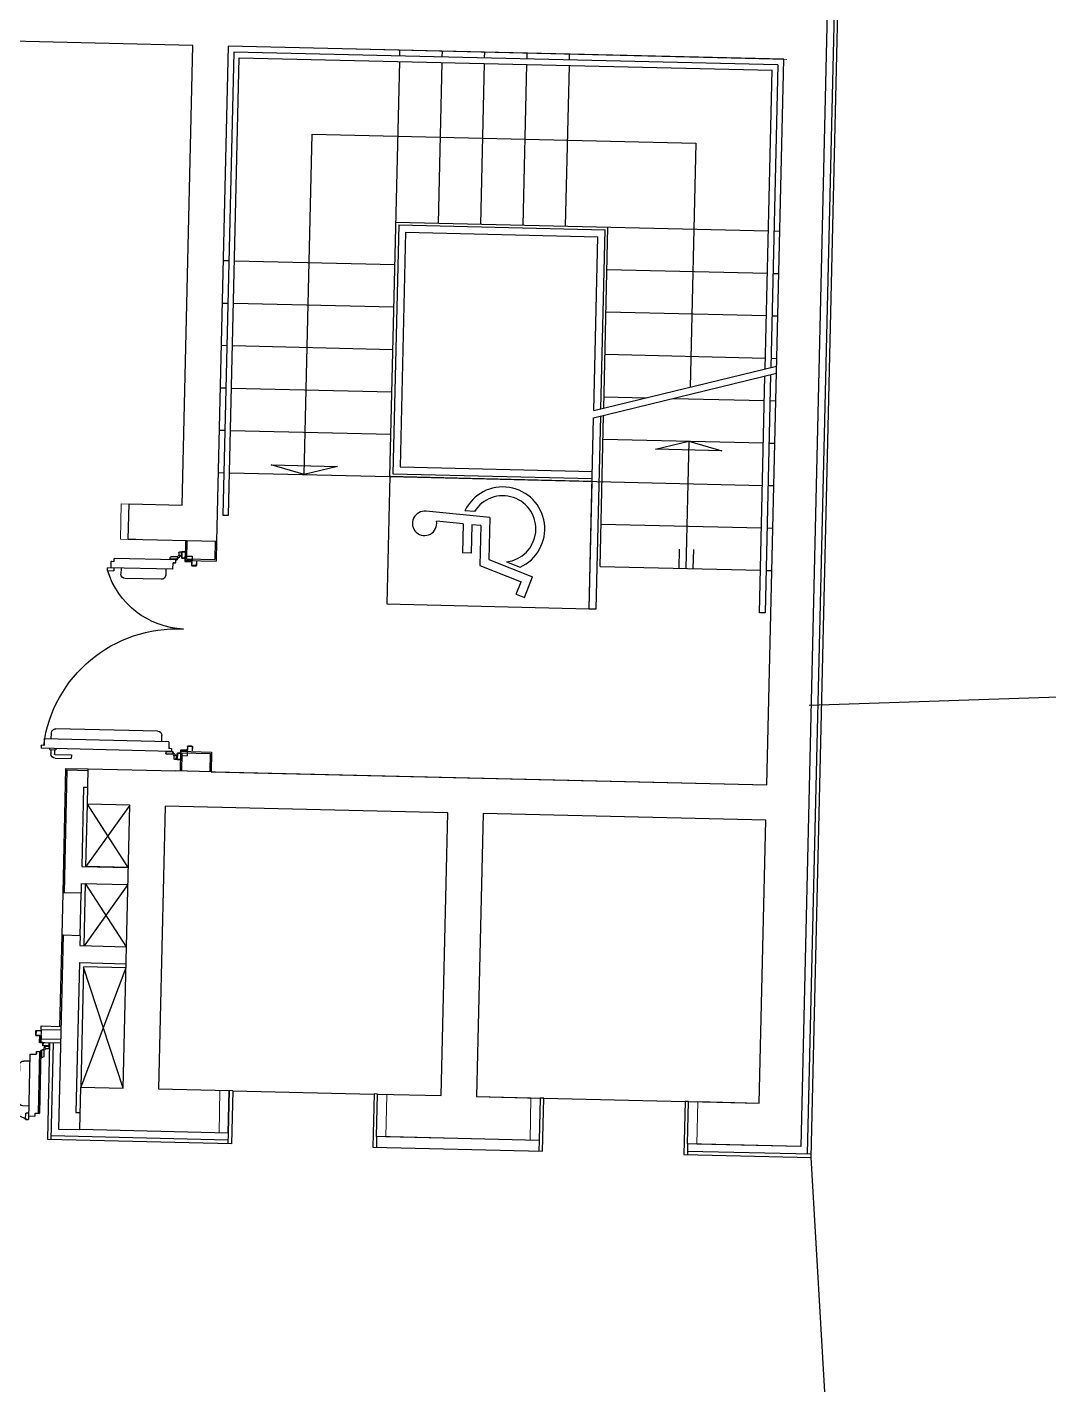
# Model space of a CAD drawing. Header units: centimetres. Extents: x 139057 to 200038, y 34824 to 80516.
# Drawn here: x 172438 to 173160, y 63910 to 64869 of the extents above; entities that cross this region are included whole.
import ezdxf

# ---------------------------------------------------------------- set-up
doc = ezdxf.new("R2010")
doc.units = ezdxf.units.CM
doc.header["$LTSCALE"] = 100
doc.linetypes.add('A0SHT-SGRM$0$HIDDEN', pattern=[9.525, 6.35, -3.175])
doc.linetypes.add('TR2010', pattern=[3, 2, -1])
doc.layers.get('0').update_dxf_attribs({"lineweight": 0})
for name, color, linetype in [('0.05', 57, 'Continuous'), ('0.10', 8, 'Continuous'), ('0.10 Intonaco', 8, 'Continuous'), ('0.15', 9, 'Continuous'), ('0.15 E1-E2_Serramenti', 9, 'Continuous'), ('0.20 Cartongessi', 70, 'Continuous'), ('0.20 Cementi Armati', 4, 'Continuous'), ('0.20 Murature', 50, 'Continuous')]:
    doc.layers.add(name, color=color, linetype=linetype)
doc.layers.add('410_STRUTTURE_001-AM_0', color=7, linetype='Continuous', lineweight=0)

# ---------------------------------------------------------------- blocks, each defined once
blk = doc.blocks.new('A$C0D547301')
for p, q in [((0.104, 1.069), (0.074, 1.069)), ((0.074, 1.069), (0.074, 1.0675)), ((0.104, 1.0675), (0.074, 1.0675)), ((0.1045, 1.067), (0.1045, 1.036)), ((0.106, 1.067), (0.106, 1.036)), ((0.0105, 0.9835), (0.009, 0.9835)), ((0.009, 0.9835), (0.009, 0.9645)), ((0.0105, 0.9835), (0.0105, 0.9645)), ((0.053, 0.964), (0.011, 0.964)), ((0.053, 0.9625), (0.011, 0.9625)), ((0.011, 0.9615), (0.011, 0.947)), ((0.013, 0.9625), (0.013, 0.9575)), ((0.039, 0.9625), (0.0438, 0.9494)), ((0.0535, 0.9845), (0.0535, 0.9645)), ((0.055, 0.9845), (0.055, 0.9645)), ((0.076, 0.9865), (0.0555, 0.9865)), ((0.076, 0.985), (0.0555, 0.985)), ((0.0765, 1.0335), (0.0765, 0.987)), ((0.078, 1.0335), (0.078, 0.987)), ((0.104, 1.0355), (0.0785, 1.0355)), ((0.104, 1.034), (0.0785, 1.034)), ((1.449, 0.9625), (1.4442, 0.9494)), ((1.475, 0.9625), (1.475, 0.9575)), ((1.477, 0.9615), (1.477, 0.947)), ((0.013, 0.9575), (0.0355, 0.9575)), ((0.016, 0.942), (0.035, 0.942)), ((0.0355, 0.9575), (0.0388, 0.9485)), ((0.0465, 0.9357), (0.0465, 0.887)), ((0.062, 0.9284), (0.0471, 0.9361)), ((0.0643, 0.9328), (0.0498, 0.9403)), ((0.067, 0.882), (0.0515, 0.882)), ((0.062, 0.9284), (0.062, 0.884)), ((0.067, 0.884), (0.062, 0.884)), ((0.067, 0.921), (0.067, 0.9284)), ((0.067, 0.921), (0.067, 0.001)), ((0.087, 0.922), (0.068, 0.922)), ((0.088, 0.903), (0.088, 0.921)), ((0.088, 0.9089), (0.088, 0.9039)), ((0.133, 0.902), (0.089, 0.902)), ((0.134, 0.901), (0.134, 0.021)), ((1.354, 0.901), (1.354, 0.4408)), ((1.355, 0.902), (1.399, 0.902)), ((1.4, 0.903), (1.4, 0.921)), ((1.4, 0.9089), (1.4, 0.9039)), ((1.401, 0.922), (1.42, 0.922)), ((1.421, 0.921), (1.421, 0.9284)), ((1.421, 0.921), (1.421, 0.485)), ((1.421, 0.884), (1.426, 0.884)), ((1.421, 0.882), (1.4365, 0.882)), ((1.4237, 0.9328), (1.4382, 0.9403)), ((1.426, 0.9284), (1.4409, 0.9361)), ((1.426, 0.9284), (1.426, 0.884)), ((1.4415, 0.9357), (1.4415, 0.887)), ((1.4525, 0.9575), (1.4492, 0.9485)), ((1.475, 0.9575), (1.4525, 0.9575)), ((1.472, 0.942), (1.453, 0.942)), ((0.134, 0.852), (0.177, 0.852)), ((0.207, 0.822), (0.207, 0.1)), ((1.281, 0.822), (1.281, 0.565)), ((1.354, 0.852), (1.311, 0.852)), ((1.354, 0.535), (1.311, 0.535)), ((1.334, 0.441), (1.334, 0.484)), ((1.354, 0.485), (1.335, 0.485)), ((1.4, 0.466), (1.4, 0.484)), ((1.401, 0.485), (1.421, 0.485)), ((1.335, 0.44), (1.353, 0.44)), ((1.355, 0.465), (1.399, 0.465)), ((0, 0.1), (0, 0.215)), ((0.025, 0.215), (0, 0.215)), ((0.025, 0.1), (0.025, 0.215)), ((0.0595, 0.061), (0.0595, 0.104)), ((0.067, 0.105), (0.0605, 0.105)), ((0.0595, 0.095), (0.03, 0.095)), ((0.0595, 0.07), (0.03, 0.07)), ((0.067, 0.06), (0.0605, 0.06)), ((0.088, 0.019), (0.088, 0.001)), ((0.133, 0.02), (0.089, 0.02)), ((0.134, 0.07), (0.177, 0.07)), ((0.087, 0), (0.068, 0))]:
    blk.add_line(p, q)
blk.add_lwpolyline([(1.384, 1.034, -0.414214), (1.382, 1.036), (1.382, 1.067, -0.414214), (1.384, 1.069), (1.414, 1.069), (1.414, 1.0675), (1.384, 1.0675, 0.414214), (1.3835, 1.067), (1.3835, 1.036, 0.414214), (1.384, 1.0355), (1.4095, 1.0355, -0.414214), (1.4115, 1.0335), (1.4115, 0.987, 0.414214), (1.412, 0.9865), (1.4325, 0.9865, -0.414214), (1.4345, 0.9845), (1.4345, 0.9645, 0.414214), (1.435, 0.964), (1.477, 0.964, 0.414214), (1.4775, 0.9645), (1.4775, 0.9835), (1.479, 0.9835), (1.479, 0.9645, -0.414214), (1.477, 0.9625), (1.435, 0.9625, -0.414214), (1.433, 0.9645), (1.433, 0.9845, 0.414214), (1.4325, 0.985), (1.412, 0.985, -0.414214), (1.41, 0.987), (1.41, 1.0335, 0.414214), (1.4095, 1.034)], format="xyb", close=True)
for points in [[(0.069, 0.9865), (0.039, 0.9865), (0.039, 1.0365), (0.069, 1.0365)], [(1.419, 0.9865), (1.449, 0.9865), (1.449, 1.0365), (1.419, 1.0365)]]:
    blk.add_lwpolyline(points, close=True)
for centre in [(0.0425, 0.942), (1.4455, 0.942)]:
    blk.add_circle(centre, 0.0075)
for centre, radius, start, end in [((0.104, 1.067), 0.002, 0, 90), ((0.104, 1.067), 0.0005, 0, 90), ((0.011, 0.9645), 0.002, 180, 270), ((0.011, 0.9645), 0.0005, 180, 270), ((0.012, 0.9615), 0.001, 90, 180), ((0.053, 0.9645), 0.0005, 270, 360), ((0.053, 0.9645), 0.002, 270, 360), ((0.0555, 0.9845), 0.002, 90, 180), ((0.0555, 0.9845), 0.0005, 90, 180), ((0.076, 0.987), 0.0005, 270, 0), ((0.076, 0.987), 0.002, 270, 0), ((0.0785, 1.0335), 0.002, 90, 180), ((0.0785, 1.0335), 0.0005, 90, 180), ((-0.013, 0.9591), 0.9469, 276.12117, 1.65797), ((0.104, 1.036), 0.0005, 270, 0), ((0.104, 1.036), 0.002, 270, 0), ((1.522, 0.9983), 0.5886, 181.1503, 251.53729), ((1.476, 0.9615), 0.001, 360, 90), ((0.016, 0.947), 0.005, 180, 270), ((0.0515, 0.887), 0.005, 180, 270), ((0.062, 0.9284), 0.005, 360, 62.67611), ((0.068, 0.921), 0.001, 90, 180), ((0.087, 0.921), 0.001, 0, 90), ((0.089, 0.903), 0.001, 180, 270), ((0.133, 0.901), 0.001, 0, 90), ((1.355, 0.901), 0.001, 90, 180), ((1.399, 0.903), 0.001, 270, 360), ((1.401, 0.921), 0.001, 90, 180), ((1.42, 0.921), 0.001, 0, 90), ((1.426, 0.9284), 0.005, 117.32389, 180), ((1.4365, 0.887), 0.005, 270, 0), ((1.472, 0.947), 0.005, 270, 0), ((0.177, 0.822), 0.03, 0, 90), ((1.311, 0.822), 0.03, 90, 180), ((1.311, 0.565), 0.03, 180, 270), ((1.335, 0.484), 0.001, 90, 180), ((1.401, 0.484), 0.001, 90, 180), ((1.42, 0.486), 0.001, 270, 0), ((1.335, 0.441), 0.001, 180, 270), ((1.353, 0.441), 0.001, 270, 350.39607), ((1.355, 0.466), 0.001, 180, 270), ((1.399, 0.466), 0.001, 270, 0), ((0.03, 0.1), 0.03, 180, 270), ((0.03, 0.1), 0.005, 180, 270), ((0.0605, 0.104), 0.001, 90, 180), ((0.177, 0.1), 0.03, 270, 0), ((0.0605, 0.061), 0.001, 180, 270), ((0.068, 0.001), 0.001, 180, 270), ((0.087, 0.001), 0.001, 270, 360), ((0.089, 0.019), 0.001, 90, 180), ((0.133, 0.021), 0.001, 270, 360)]:
    blk.add_arc(centre, radius, start, end)
blk = doc.blocks.new('A$C571959D0')
for p, q in [((136.8, 1349.4), (1002.2, 1661.7)), ((139.3, 1339.6), (1006.5, 1652.6)), ((886.3, 1691.1), (778.2, 1652.1)), ((786.6, 1628.5), (778.2, 1652.1)), ((894.8, 1667.6), (786.6, 1628.5)), ((911.2, 1636.8), (901.2, 1664.6)), ((904.4, 1626.4), (902.2, 1632.5)), ((943.2, 1648.4), (902.8, 1633.8)), ((934.8, 1645.3), (924.7, 1673.1)), ((946.7, 1641.7), (944.5, 1647.8)), ((995.8, 1626.4), (1012.7, 1632.5)), ((1013.3, 1633.8), (1003.5, 1661.1)), ((181.8, 1283.7), (1009.5, 1582.5)), ((963.4, 1565.8), (978, 1525.4)), ((1010.1, 1583.7), (995.2, 1625.1)), ((280.9, 1241.9), (960, 1487)), ((58.4, 1382.7), (76.2, 1389.2)), ((58.9, 1381.3), (58.4, 1382.7)), ((58.9, 1381.3), (76.7, 1387.7)), ((75.9, 1325.2), (65.7, 1353.5)), ((72.5, 1340.5), (91.3, 1347.3)), ((73, 1339.1), (91.8, 1345.9)), ((91.6, 1347.9), (77.4, 1387.4)), ((93, 1348.4), (78.8, 1388)), ((79.5, 1386.1), (84.2, 1387.8)), ((79.7, 1388.3), (93.4, 1393.2)), ((84.2, 1387.8), (91.8, 1366.6)), ((88.3, 1361.6), (102.3, 1361.5)), ((91.8, 1366.6), (101.4, 1366.5)), ((99.8, 1390.2), (106.2, 1372.3)), ((124.8, 1347.9), (112.8, 1359)), ((128.2, 1351.6), (115.9, 1363)), ((116.1, 1363.7), (161.9, 1380.2)), ((128.2, 1351.6), (169.9, 1366.6)), ((136.8, 1349.4), (129.9, 1346.9)), ((146.1, 1320.8), (136.2, 1348.1)), ((173.5, 1362.6), (168.3, 1377.2)), ((171.6, 1361.9), (169.9, 1366.6)), ((0, 1292.5), (1.4, 1293)), ((10.2, 1264.3), (0, 1292.5)), ((11.6, 1264.8), (1.4, 1293)), ((12.2, 1264.5), (41.4, 1275.1)), ((12.7, 1263.1), (41.9, 1273.6)), ((28.9, 1308.3), (75.9, 1325.2)), ((41.7, 1275.7), (33, 1299.7)), ((34.2, 1302.2), (78, 1318)), ((43.1, 1276.2), (34.4, 1300.2)), ((34.7, 1300.8), (78.5, 1316.6)), ((78.3, 1318.7), (71.3, 1337.9)), ((79.7, 1319.2), (72.7, 1338.5)), ((164.3, 1326.3), (147.4, 1320.2)), ((158.7, 1324.3), (163.4, 1326)), ((180.5, 1284.3), (165.6, 1325.7)), ((227.9, 1300.4), (242.5, 1259.9)), ((589.2, 155), (1022, 311.2)), ((638.7, 250.5), (880.4, 337.7)), ((933.4, 279.2), (918.8, 319.7)), ((980.5, 296.2), (974, 314.1)), ((1015.1, 329.9), (974.6, 315.4)), ((999.6, 302), (1014.5, 260.7)), ((1016.3, 329.3), (1022.4, 312.4)), ((592.2, 84.8), (1003.2, 233.2)), ((596.5, 75.8), (1005.8, 223.5)), ((635.2, 171.6), (620.7, 212.1)), ((996.4, 252), (1003.2, 233.2)), ((1013.9, 259.4), (997, 253.3)), ((1003.2, 233.2), (1006.3, 224.7)), ((585.4, 103.7), (592.2, 84.8)), ((602.9, 111), (586, 104.9)), ((588.6, 153.7), (603.5, 112.3)), ((597.3, 109), (602, 110.7)), ((487.2, 38.4), (534.2, 55.4)), ((534.2, 55.4), (544.4, 27.2)), ((566.9, 35.4), (577.7, 44.3)), ((572.8, 33.8), (580.2, 39.9)), ((580.5, 12.6), (572.8, 33.8)), ((575.8, 10.9), (580.5, 12.6)), ((577.4, 9.3), (591, 14.3)), ((586.3, 69.2), (584.2, 53)), ((594, 20.7), (587.6, 38.5)), ((591.3, 68.6), (589.1, 51.9)), ((596.5, 75.8), (589.6, 73.3)), ((589.7, 51.5), (635.4, 68)), ((591.3, 68.6), (633, 83.6)), ((592.2, 84.8), (595.2, 76.4)), ((631.3, 88.3), (633, 83.6)), ((633.2, 89), (638.4, 74.4))]:
    blk.add_line(p, q)
blk.add_lwpolyline([(477.6, 72.2, 0.414214), (475.1, 73.4), (445.9, 62.9, 0.414214), (444.7, 60.3), (454.9, 32.1), (456.3, 32.6), (446.1, 60.8, -0.414214), (446.4, 61.5), (475.6, 72, -0.414214), (476.2, 71.7), (484.9, 47.7, 0.414214), (487.4, 46.5), (531.2, 62.3, -0.414214), (531.8, 62), (538.8, 42.7, 0.414214), (541.3, 41.5), (560.2, 48.3, -0.414214), (560.8, 48), (575, 8.5, -0.414214), (574.7, 7.9), (556.9, 1.4), (557.4, 0), (575.3, 6.4, 0.414214), (576.5, 9), (562.2, 48.5, 0.414214), (559.6, 49.7), (540.8, 42.9, -0.414214), (540.2, 43.2), (533.2, 62.5, 0.414214), (530.7, 63.7), (486.9, 47.9, -0.414214), (486.3, 48.2)], format="xyb", close=True)
for centre in [(108.8, 1365.3), (585, 45.6)]:
    blk.add_circle(centre, 7.5)
for centre, radius, start, end in [((73.8, 1411.7), 946.9, 288.18703, 13.72383), ((896.5, 1662.9), 30, 19.845, 109.845), ((896.5, 1662.9), 5, 19.845, 109.845), ((903.1, 1632.8), 1, 109.845, 199.845), ((943.6, 1647.4), 1, 19.845, 109.845), ((1002.5, 1660.7), 1, 19.845, 109.845), ((1012.4, 1633.5), 1, 289.845, 19.845), ((996.1, 1625.5), 1, 109.845, 199.845), ((1009.2, 1583.4), 1, 289.845, 19.845), ((949.8, 1515.2), 30, 289.845, 19.845), ((76.9, 1387.3), 2, 19.845, 109.845), ((76.9, 1387.3), 0.5, 19.845, 109.845), ((80.1, 1387.3), 1, 109.845, 199.845), ((91.2, 1347.8), 0.5, 289.845, 19.845), ((91.2, 1347.8), 2, 289.845, 19.845), ((95.1, 1388.5), 5, 19.845, 109.845), ((128.2, 1351.6), 5, 227.16889, 289.845), ((137.2, 1348.4), 1, 109.845, 199.845), ((163.6, 1375.5), 5, 19.845, 109.845), ((12.1, 1265), 2, 199.845, 289.845), ((12.1, 1265), 0.5, 199.845, 289.845), ((34.9, 1300.4), 2, 109.845, 199.845), ((34.9, 1300.4), 0.5, 109.845, 199.845), ((41.2, 1275.5), 0.5, 289.845, 19.845), ((41.2, 1275.5), 2, 289.845, 19.845), ((73.2, 1338.6), 2, 109.845, 199.845), ((73.2, 1338.6), 0.5, 109.845, 199.845), ((77.8, 1318.5), 0.5, 289.845, 19.845), ((77.8, 1318.5), 2, 289.845, 19.845), ((147, 1321.1), 1, 199.845, 289.845), ((164.6, 1325.4), 1, 19.845, 109.845), ((181.4, 1284.7), 1, 199.845, 289.845), ((270.7, 1270.1), 30, 199.845, 289.845), ((558.1, -45.5), 588.6, 38.30771, 108.6947), ((890.6, 309.5), 30, 19.845, 109.845), ((974.9, 314.4), 1, 109.845, 199.845), ((998.7, 301.7), 1, 19.845, 109.845), ((1015.4, 329), 1, 19.845, 109.845), ((1021.5, 312.1), 1, 299.44893, 19.845), ((648.9, 222.3), 30, 109.845, 199.845), ((997.4, 252.3), 1, 109.845, 199.845), ((1005.3, 224.4), 1, 299.44893, 19.845), ((1013.6, 260.3), 1, 289.845, 19.845), ((586.3, 104), 1, 109.845, 199.845), ((589.5, 154), 1, 109.845, 199.845), ((602.6, 112), 1, 289.845, 19.845), ((577.1, 10.3), 1, 199.845, 289.845), ((591.3, 68.6), 5, 109.845, 172.52111), ((589.3, 19), 5, 289.845, 19.845), ((596.1, 76.7), 1, 199.845, 289.845), ((633.7, 72.7), 5, 289.845, 19.845)]:
    blk.add_arc(centre, radius, start, end)

msp = doc.modelspace()

# ---------------------------------------------------------------- hatches: boundary and pattern name
at = {"layer": '410_STRUTTURE_001-AM_0'}
h = msp.add_hatch(color=256, dxfattribs=at)
h.paths.add_polyline_path([(170548.4, 67942.09), (170562.59, 67995.23), (170615.73, 67981.04), (170601.54, 67927.91)])
h.paths.add_polyline_path([(170478.06, 67321.22), (170492.25, 67374.36), (170545.39, 67360.17), (170531.2, 67307.03)])
h.paths.add_polyline_path([(170681.5, 67906.56), (170695.69, 67959.7), (170748.83, 67945.51), (170734.64, 67892.37)])
h.paths.add_polyline_path([(170352.07, 66791.64), (170366.26, 66844.78), (170313.12, 66858.97), (170298.93, 66805.83)])
h.paths.add_polyline_path([(170851.96, 66320.83), (170866.15, 66373.97), (170813.01, 66388.16), (170798.82, 66335.02)])
h.paths.add_polyline_path([(170233.98, 66560.95), (170246.88, 66609.26), (170198.57, 66622.15), (170185.68, 66573.85)])
h.paths.add_polyline_path([(170027.62, 65788.02), (170040.51, 65836.33), (169992.21, 65849.23), (169979.31, 65800.92)])
h.paths.add_polyline_path([(170330.97, 64078.41), (170345.15, 64131.55), (170292.01, 64145.74), (170277.83, 64092.6)])
h.paths.add_polyline_path([(169939.98, 65442.19), (169954.17, 65495.33), (169901.03, 65509.52), (169886.84, 65456.38)])
h.paths.add_polyline_path([(169827.92, 64813.92), (169842.11, 64867.06), (169788.97, 64881.25), (169774.78, 64828.11)])
h.paths.add_polyline_path([(169725.81, 64239.98), (169740, 64293.12), (169686.86, 64307.31), (169672.67, 64254.17)])
h.paths.add_polyline_path([(169710.85, 64183.95), (169671.88, 64251.39), (169671.9, 64251.27), (169657.71, 64198.14)])
h.paths.add_polyline_path([(170743.47, 65596.89), (170756.37, 65645.2), (170804.68, 65632.3), (170791.78, 65584)])
h.paths.add_polyline_path([(170638.14, 64065.88), (170640.39, 64120.83), (170585.43, 64123.08), (170583.18, 64068.12)])
h.paths.add_polyline_path([(170461.55, 64510.93), (170475.74, 64564.07), (170422.6, 64578.26), (170408.41, 64525.12)])
h.paths.add_polyline_path([(170685.06, 64781.88), (170699.25, 64835.02), (170646.11, 64849.2), (170631.92, 64796.07)])
h.paths.add_polyline_path([(170598.64, 64965.03), (170612.83, 65018.17), (170559.69, 65032.36), (170545.5, 64979.22)])
h.paths.add_polyline_path([(170580.81, 64010.17), (170583.06, 64065.13), (170638.02, 64062.88), (170635.77, 64007.92)])
h.paths.add_polyline_path([(170316.25, 64022.31), (170330.44, 64075.45), (170276.94, 64088.27), (170263.11, 64036.5)])
h.paths.add_polyline_path([(169617.52, 63634.29), (169631.71, 63687.42), (169578.57, 63701.61), (169564.38, 63648.47)])
h.paths.add_polyline_path([(169824.35, 62530.2), (169837.25, 62578.51), (169788.94, 62591.41), (169776.04, 62543.1)])
h.paths.add_polyline_path([(169916.15, 62894.64), (169969.29, 62880.45), (169983.48, 62933.59), (169930.34, 62947.77)])
h.paths.add_polyline_path([(170613.45, 63425.44), (170626.34, 63473.75), (170578.04, 63486.65), (170565.14, 63438.34)])
h.paths.add_polyline_path([(170146.62, 63467.8), (170160.81, 63520.94), (170107.67, 63535.13), (170093.48, 63481.99)])
h.paths.add_polyline_path([(170608.87, 62320.74), (170621.77, 62369.04), (170573.46, 62381.94), (170560.56, 62333.63)])
h.paths.add_polyline_path([(171142.51, 67725.83), (171156.7, 67778.97), (171209.84, 67764.78), (171195.65, 67711.64)])
h.paths.add_polyline_path([(170970.67, 67030.42), (170984.86, 67083.56), (171038, 67069.37), (171023.81, 67016.24)])
edge = h.paths.add_edge_path()
edge.add_arc((171939.42, 66525.14), 35, 0, 360)
edge = h.paths.add_edge_path()
edge.add_arc((172083.76, 67125.68), 35, 0, 360)
h.paths.add_polyline_path([(172225.45, 66505.87), (172254.6, 66498.78), (172268.76, 66557.09), (172239.61, 66564.17)])
h.paths.add_polyline_path([(172393.47, 66998.03), (172432.26, 66988.26), (172464.03, 67114.32), (172425.24, 67124.09)], flags=17)
h.paths.add_polyline_path([(171987.79, 67119.56), (172000.66, 67167.87), (171952.35, 67180.75), (171939.47, 67132.44)])
h.paths.add_polyline_path([(171841.36, 66514.8), (171852.17, 66563.61), (171803.36, 66574.43), (171792.54, 66525.62)])
edge = h.paths.add_edge_path()
edge.add_arc((171822.44, 65916.7), 35, 0, 360)
edge = h.paths.add_edge_path()
edge.add_arc((172254.92, 67717.19), 35, 0, 360)
h.paths.add_polyline_path([(172225.45, 66505.87), (172254.6, 66498.78), (172268.76, 66557.09), (172239.61, 66564.17)])
h.paths.add_polyline_path([(172093.63, 65861.02), (172123.15, 65855.66), (172133.87, 65914.69), (172104.36, 65920.05)])
h.paths.add_polyline_path([(172393.47, 66998.03), (172432.26, 66988.26), (172464.03, 67114.32), (172425.24, 67124.09)])
h.paths.add_polyline_path([(172134.58, 67636.14), (172149.21, 67683.95), (172101.4, 67698.58), (172086.77, 67650.77)])
h.paths.add_polyline_path([(171720.26, 65902.16), (171728.99, 65951.39), (171679.76, 65960.12), (171671.02, 65910.89)])
edge = h.paths.add_edge_path()
edge.add_line((169725.04, 64237.09), (169671.88, 64251.39))
edge.add_line((169710.85, 64183.95), (169725.04, 64237.09))

# ---------------------------------------------------------------- linework, layer by layer
at = {"layer": '0.05'}
for p, q in [((172633.55, 64552.94, 0), (172639.19, 64793.58, 0)), ((172639.24, 64793.63, 0), (172910.56, 64787.27, 0)), ((172910.61, 64787.22, 0), (172906.57, 64614.88, 0)), ((172838.29, 64593.14, 0), (172967.56, 64624.55, 0)), ((172838.42, 64598.32, 0), (172967.69, 64629.73, 0)), ((172905.67, 64576.57, 0), (172903.57, 64486.6, 0)), ((172764.86, 64522.6, 0), (172719.79, 64527.04, 0)), ((172746, 64518.18, 0), (172727.22, 64520.03, 0)), ((172754.06, 64526.8, 0), (172747.31, 64527.47, 0)), ((172764.86, 64522.6, 0), (172764.17, 64492.92, 0)), ((172746, 64518.18, 0), (172745.52, 64497.58, 0)), ((172752.24, 64517.56, 0), (172751.77, 64497.43, 0)), ((172758.48, 64516.95, 0), (172752.24, 64517.56, 0)), ((172758.48, 64516.95, 0), (172757.82, 64488.71, 0)), ((172898.88, 64500.25, 0), (172898.57, 64486.71, 0)), ((172908.88, 64500.02, 0), (172908.56, 64486.48, 0)), ((172751.77, 64497.43, 0), (172745.52, 64497.58, 0)), ((172764.17, 64492.92, 0), (172795.14, 64480.67, 0)), ((172776.78, 64491.29, 0), (172786.3, 64487.53, 0)), ((172757.82, 64488.71, 0), (172787.03, 64477.16, 0)), ((172789.39, 64466.14, 0), (172795.14, 64480.67, 0)), ((172783.58, 64468.44, 0), (172787.03, 64477.16, 0)), ((172783.58, 64468.44, 0), (172789.39, 64466.14, 0))]:
    msp.add_line(p, q, dxfattribs=at)
at = {"layer": '0.05', "linetype": 'TR2010'}
for p, q in [((172479.25, 64275.94, 0), (172480.29, 64319.93, 0)), ((172510.28, 64319.28, 0), (172479.25, 64275.94, 0)), ((172509.24, 64275.24, 0), (172480.29, 64319.93, 0)), ((172509.24, 64275.24, 0), (172479.25, 64275.94, 0)), ((172477.92, 64219.96, 0), (172478.97, 64263.95, 0)), ((172508.96, 64263.29, 0), (172477.92, 64219.96, 0)), ((172507.92, 64219.25, 0), (172478.97, 64263.95, 0)), ((172477.59, 64204.95, 0), (172475.6, 64119.98, 0)), ((172507.59, 64204.25, 0), (172475.6, 64119.98, 0)), ((172507.59, 64204.25, 0), (172477.59, 64204.95, 0)), ((172505.59, 64119.33, 0), (172477.59, 64204.9, 0))]:
    msp.add_line(p, q, dxfattribs=at)
at = {"layer": '0.05', "ltscale": 50}
for p, q in [((172462.81, 64257.32, 0), (172462.11, 64227.33, 0)), ((172475.11, 64227.03, 0), (172475.81, 64257.02, 0))]:
    msp.add_line(p, q, dxfattribs=at)
at = {"layer": '0.05', "elevation": 0}
for points in [[(172882.11, 64570.85), (172905.67, 64576.57), (172928.94, 64569.75)], [(172657.11, 64558.67), (172633.55, 64552.94), (172610.28, 64559.77)]]:
    msp.add_lwpolyline(points, close=True, dxfattribs=at)
msp.add_lwpolyline([(172694.29, 64551.99), (172692.17, 64461.55), (172835.13, 64458.19), (172837.24, 64548.17), (172694.28, 64551.52)], dxfattribs=at)
at = {"layer": '0.05'}
for centre, radius, start, end in [((172774.05, 64514.57, 0), 29.69, 294.36828, 154.25274), ((172774.05, 64514.57, 0), 23.44, 276.68903, 148.54034), ((172718.76, 64518.51, 0), 8.59, 83.17633, 10.19078)]:
    msp.add_arc(centre, radius, start, end, dxfattribs=at)
at = {"layer": '0.10', "linetype": 'A0SHT-SGRM$0$HIDDEN'}
for p, q in [((173376.38, 64402.7, 0), (172990.78, 64389.84, 0)), ((173005.54, 63840.37, 0), (172992.08, 64070.32, 0))]:
    msp.add_line(p, q, dxfattribs=at)
at = {"layer": '0.10 Intonaco'}
for p, q in [((172549.68, 64506.36, 0), (172549.35, 64492.36, 0)), ((172571.67, 64505.84, 0), (172571.34, 64491.85, 0)), ((172549.35, 64492.36, 0), (172571.34, 64491.85, 0)), ((172546.18, 64357.4, 0), (172545.86, 64343.4, 0)), ((172546.18, 64357.4, 0), (172568.18, 64356.88, 0)), ((172568.18, 64356.88, 0), (172567.85, 64342.89, 0)), ((172464.87, 64345.3, 0), (172462.81, 64257.32, 0)), ((172464.87, 64345.3, 0), (172480.87, 64344.93, 0)), ((172463.81, 64257.3, 0), (172462.81, 64257.32, 0)), ((172462.11, 64227.33, 0), (172460.6, 64162.93, 0)), ((172463.11, 64227.31, 0), (172462.11, 64227.33, 0))]:
    msp.add_line(p, q, dxfattribs=at)
at = {"layer": '0.15'}
for p, q in [((172583.78, 64851.64, 0), (172576.11, 64524.28, 0)), ((172580.11, 64524.19, 0), (172587.69, 64847.55, 0)), ((172968.63, 64842.67, 0), (172583.78, 64851.64, 0)), ((172587.69, 64847.55, 0), (172964.53, 64838.77, 0)), ((172694.28, 64551.52, 0), (172701.16, 64844.91, 0)), ((172701.25, 64848.91, 0), (172701.35, 64852.94, 0)), ((172731.24, 64848.21, 0), (172731.34, 64852.24, 0)), ((172761.24, 64847.51, 0), (172761.33, 64851.54, 0)), ((172791.23, 64846.81, 0), (172791.32, 64850.83, 0)), ((172821.22, 64846.11, 0), (172821.31, 64850.13, 0)), ((172728.49, 64730.77, 0), (172731.15, 64844.21, 0)), ((172758.48, 64730.06, 0), (172761.14, 64843.51, 0)), ((172788.47, 64729.36, 0), (172791.13, 64842.81, 0)), ((172818.47, 64728.66, 0), (172821.13, 64842.11, 0)), ((172959.59, 64627.76, 0), (172964.53, 64838.77, 0)), ((172968.63, 64842.67, 0), (172963.61, 64628.74, 0)), ((172698.5, 64731.47, 0), (172961.87, 64725.3, 0)), ((172700.45, 64729.42, 0), (172696.33, 64553.47, 0)), ((172700.45, 64729.42, 0), (172846.41, 64726, 0)), ((172705.33, 64724.31, 0), (172701.44, 64558.35, 0)), ((172705.33, 64724.31, 0), (172841.3, 64721.12, 0)), ((172838.42, 64598.32, 0), (172841.3, 64721.12, 0)), ((172843.45, 64599.54, 0), (172846.41, 64726, 0)), ((172845.46, 64600.03, 0), (172848.46, 64727.96, 0)), ((172965.87, 64725.2, 0), (172969.92, 64725.11, 0)), ((172576.33, 64704.33, 0), (172580.33, 64704.23, 0)), ((172576.35, 64704.23, 0), (172580.3, 64704.14, 0)), ((172584.33, 64704.14, 0), (172697.8, 64701.48, 0)), ((172847.75, 64697.96, 0), (172961.17, 64695.3, 0)), ((172965.17, 64695.21, 0), (172969.22, 64695.12, 0)), ((172575.63, 64674.34, 0), (172579.62, 64674.24, 0)), ((172575.64, 64674.24, 0), (172579.59, 64674.14, 0)), ((172583.62, 64674.15, 0), (172697.09, 64671.49, 0)), ((172847.05, 64667.97, 0), (172960.47, 64665.31, 0)), ((172964.47, 64665.22, 0), (172968.52, 64665.12, 0)), ((172574.92, 64644.34, 0), (172578.92, 64644.25, 0)), ((172582.92, 64644.16, 0), (172696.39, 64641.5, 0)), ((172846.35, 64637.98, 0), (172959.76, 64635.32, 0)), ((172963.76, 64635.23, 0), (172967.81, 64635.13, 0)), ((172955.54, 64455.35, 0), (172959.46, 64622.58, 0)), ((172963.49, 64623.56, 0), (172959.54, 64455.25, 0)), ((172574.22, 64614.35, 0), (172578.22, 64614.26, 0)), ((172582.22, 64614.16, 0), (172695.69, 64611.5, 0)), ((172845.64, 64607.99, 0), (172875.36, 64607.29, 0)), ((172894.67, 64606.84, 0), (172959.06, 64605.33, 0)), ((172963.06, 64605.24, 0), (172967.11, 64605.14, 0)), ((172835.13, 64458.19, 0), (172838.29, 64593.14, 0)), ((172840.13, 64458.08, 0), (172843.32, 64594.36, 0)), ((172842.83, 64488.02, 0), (172845.34, 64594.85, 0)), ((172573.52, 64584.36, 0), (172577.51, 64584.27, 0)), ((172581.51, 64584.17, 0), (172694.98, 64581.51, 0)), ((172844.94, 64578, 0), (172958.36, 64575.34, 0)), ((172962.35, 64575.24, 0), (172966.41, 64575.15, 0)), ((172701.44, 64558.35, 0), (172837.4, 64555.17, 0)), ((172572.81, 64554.37, 0), (172576.81, 64554.27, 0)), ((172580.81, 64554.18, 0), (172694.28, 64551.52, 0)), ((172694.28, 64551.52, 0), (172957.65, 64545.35, 0)), ((172696.33, 64553.47, 0), (172837.29, 64550.17, 0)), ((172961.65, 64545.25, 0), (172965.71, 64545.16, 0)), ((172576.11, 64524.28, 0), (172580.11, 64524.19, 0)), ((172843.54, 64518.01, 0), (172956.95, 64515.35, 0)), ((172960.95, 64515.26, 0), (172965, 64515.17, 0)), ((172842.83, 64488.02, 0), (172956.25, 64485.36, 0)), ((172960.24, 64485.27, 0), (172964.3, 64485.17, 0)), ((172835.13, 64458.19, 0), (172840.13, 64458.08, 0)), ((172959.54, 64455.25, 0), (172955.54, 64455.35, 0))]:
    msp.add_line(p, q, dxfattribs=at)
at = {"layer": '0.15', "ltscale": 50}
for p, q in [((172583.07, 64117.46, 0), (172682.88, 64115.13, 0)), ((172803.01, 64112.27, 0), (172902.98, 64109.94, 0))]:
    msp.add_line(p, q, dxfattribs=at)
at = {"layer": '0.20 Cartongessi'}
for p, q in [((173005.02, 64941.94, 0), (172984.76, 64077.99, 0)), ((172992.08, 64070.32, 0), (173012.52, 64941.71, 0)), ((172447.57, 64160.72, 0), (172447.42, 64154.12, 0)), ((172447.57, 64160.72, 0), (172447.63, 64163.22, 0)), ((172447.63, 64163.22, 0), (172461.6, 64162.9, 0)), ((172447.36, 64151.62, 0), (172461.33, 64151.31, 0)), ((172452.22, 64083.03, 0), (172453.83, 64151.48, 0)), ((172579.87, 64087.53, 0), (172580.57, 64117.53, 0)), ((172583.07, 64117.46, 0), (172580.57, 64117.52, 0)), ((172583.07, 64117.46, 0), (172582.19, 64079.92, 0)), ((172683.04, 64115.17, 0), (172682.17, 64077.63, 0)), ((172685.54, 64115.11, 0), (172683.04, 64115.17, 0)), ((172684.84, 64085.02, 0), (172685.54, 64115.11, 0)), ((172800.51, 64112.32, 0), (172799.81, 64082.33, 0)), ((172803.01, 64112.26, 0), (172800.51, 64112.32, 0)), ((172802.13, 64074.77, 0), (172803.01, 64112.26, 0)), ((172902.98, 64109.94, 0), (172902.1, 64072.4, 0)), ((172905.48, 64109.88, 0), (172902.98, 64109.94, 0)), ((172904.77, 64079.84, 0), (172905.48, 64109.88, 0)), ((172582.19, 64079.92, 0), (172452.22, 64083.03, 0)), ((172582.25, 64082.47, 0), (172582.25, 64082.47, 0)), ((172682.17, 64077.57, 0), (172802.13, 64074.77, 0)), ((172799.81, 64082.33, 0), (172684.84, 64085.02, 0)), ((172802.19, 64077.27, 0), (172802.19, 64077.27, 0)), ((172984.76, 64077.99, 0), (172904.77, 64079.84, 0)), ((172902.1, 64072.42, 0), (172992.08, 64070.32, 0))]:
    msp.add_line(p, q, dxfattribs=at)
at = {"layer": '0.20 Cartongessi', "color": 8}
for p, q in [((172989.64, 64072.88, 0), (173010.02, 64941.77, 0)), ((172447.42, 64154.12, 0), (172461.39, 64153.81, 0)), ((172447.57, 64160.72, 0), (172461.54, 64160.4, 0)), ((172454.72, 64082.97, 0), (172456.32, 64151.42, 0)), ((172579.87, 64087.48, 0), (172579.69, 64080.03, 0)), ((172579.75, 64082.48, 0), (172454.78, 64085.47, 0)), ((172684.84, 64085.02, 0), (172684.67, 64077.57, 0)), ((172799.81, 64082.33, 0), (172799.63, 64074.83, 0)), ((172904.77, 64079.84, 0), (172904.6, 64072.34, 0)), ((172902.16, 64074.89, 0), (172902.16, 64074.89, 0)), ((172904.66, 64074.86, 0), (172992.14, 64072.82, 0))]:
    msp.add_line(p, q, dxfattribs=at)
at = {"layer": '0.20 Cementi Armati'}
for p, q in [((173012.03, 65240.71, 0), (172984.76, 64078.04, 0)), ((172554.89, 64856.33, 0), (172314.95, 64861.96, 0)), ((172547.26, 64531.42, 0), (172554.89, 64856.33, 0)), ((172579.88, 64855.69, 0), (172571.67, 64505.84, 0)), ((172972.72, 64846.53, 0), (172579.88, 64855.74, 0)), ((172579.88, 64855.74, 0), (172579.88, 64855.69, 0)), ((172960.74, 64333.72, 0), (172972.77, 64846.53, 0)), ((172972.77, 64846.53, 0), (172972.72, 64846.53, 0)), ((172509.15, 64507.31, 0), (172509.73, 64532.27, 0)), ((172509.73, 64532.27, 0), (172547.22, 64531.39, 0)), ((172509.15, 64507.31, 0), (172571.67, 64505.84, 0)), ((172514.65, 64507.15, 0), (172509.15, 64507.28, 0)), ((172571.67, 64505.84, 0), (172571.62, 64505.84, 0)), ((172480.29, 64319.98, 0), (172480.87, 64344.93, 0)), ((172480.87, 64344.93, 0), (172542.86, 64343.47, 0)), ((172567.85, 64342.89, 0), (172542.86, 64343.47, 0)), ((172567.85, 64342.89, 0), (172960.74, 64333.67, 0)), ((172960.74, 64333.67, 0), (172960.74, 64333.72, 0)), ((172510.23, 64319.23, 0), (172480.29, 64319.93, 0)), ((172505.59, 64119.33, 0), (172510.28, 64319.23, 0)), ((172510.28, 64319.23, 0), (172510.23, 64319.23, 0)), ((172535.27, 64318.64, 0), (172530.58, 64118.75, 0)), ((172735.22, 64313.95, 0), (172535.27, 64318.64, 0)), ((172535.31, 64318.64, 0), (172535.36, 64318.64, 0)), ((172730.53, 64114.06, 0), (172735.22, 64313.9, 0)), ((172735.22, 64313.9, 0), (172735.22, 64313.95, 0)), ((172760.21, 64313.37, 0), (172755.52, 64113.42, 0)), ((172760.26, 64313.37, 0), (172760.21, 64313.37, 0)), ((172760.21, 64313.37, 0), (172760.26, 64313.37, 0)), ((172960.16, 64308.68, 0), (172760.26, 64313.37, 0)), ((172955.47, 64108.73, 0), (172960.15, 64308.63, 0)), ((172960.15, 64308.63, 0), (172960.16, 64308.68, 0)), ((172474.9, 64090, 0), (172475.6, 64119.99, 0)), ((172475.6, 64119.99, 0), (172505.59, 64119.28, 0)), ((172505.59, 64119.28, 0), (172505.59, 64119.33, 0)), ((172530.58, 64118.75, 0), (172530.58, 64118.7, 0)), ((172530.58, 64118.7, 0), (172580.57, 64117.53, 0)), ((172580.57, 64117.53, 0), (172579.87, 64087.48, 0)), ((172684.84, 64085.02, 0), (172685.54, 64115.11, 0)), ((172685.54, 64115.11, 0), (172730.48, 64114.01, 0)), ((172730.48, 64114.01, 0), (172730.53, 64114.06, 0)), ((172755.52, 64113.42, 0), (172755.57, 64113.37, 0)), ((172755.57, 64113.37, 0), (172800.51, 64112.32, 0)), ((172800.51, 64112.32, 0), (172799.81, 64082.33, 0)), ((172904.77, 64079.84, 0), (172905.48, 64109.88, 0)), ((172905.48, 64109.91, 0), (172955.42, 64108.73, 0)), ((172955.42, 64108.73, 0), (172955.47, 64108.73, 0)), ((172579.87, 64087.48, 0), (172474.9, 64090, 0)), ((172799.81, 64082.33, 0), (172684.84, 64085.02, 0)), ((172984.76, 64077.99, 0), (172904.77, 64079.84, 0)), ((172984.76, 64078.04, 0), (172984.76, 64077.99, 0))]:
    msp.add_line(p, q, dxfattribs=at)
at = {"layer": '0.20 Murature'}
for p, q in [((172550.68, 64506.33, 0), (172550.37, 64493.34, 0)), ((172570.67, 64505.86, 0), (172570.37, 64492.87, 0)), ((172550.37, 64493.34, 0), (172570.37, 64492.87, 0)), ((172547.16, 64356.37, 0), (172546.86, 64343.38, 0)), ((172547.16, 64356.37, 0), (172567.15, 64355.91, 0)), ((172567.15, 64355.91, 0), (172566.85, 64342.91, 0)), ((172465.85, 64344.28, 0), (172463.81, 64257.3, 0)), ((172465.85, 64344.28, 0), (172480.85, 64343.93, 0)), ((172477.57, 64332, 0), (172476.25, 64276.01, 0)), ((172477.57, 64332, 0), (172480.57, 64331.93, 0)), ((172476.25, 64276.01, 0), (172509.24, 64275.24, 0)), ((172475.97, 64264.02, 0), (172475.81, 64257.02, 0)), ((172475.97, 64264.02, 0), (172508.95, 64263.24, 0)), ((172475.81, 64257.02, 0), (172463.81, 64257.3, 0)), ((172463.11, 64227.31, 0), (172459.9, 64090.34, 0)), ((172475.11, 64227.03, 0), (172463.11, 64227.31, 0)), ((172475.11, 64227.03, 0), (172474.94, 64220.03, 0)), ((172474.94, 64220.03, 0), (172507.92, 64219.25, 0)), ((172474.66, 64208.03, 0), (172472.18, 64102.06, 0)), ((172474.66, 64208.03, 0), (172507.63, 64207.26, 0)), ((172472.18, 64102.06, 0), (172475.18, 64101.99, 0)), ((172459.9, 64090.34, 0), (172474.9, 64090, 0))]:
    msp.add_line(p, q, dxfattribs=at)
at = {"layer": '410_STRUTTURE_001-AM_0'}
for p, q in [((172984.76, 64078.04, 0), (173012.01, 65240.68, 0)), ((172314.92, 64861.95, 0), (172554.87, 64856.32, 0)), ((172547.26, 64531.41, 0), (172554.87, 64856.32, 0)), ((172571.67, 64505.83, 0), (172579.87, 64855.74, 0)), ((172582.04, 64855.69, 0), (172974.94, 64846.48, 0)), ((172960.74, 64333.67, 0), (172972.76, 64846.53, 0)), ((172503.69, 64507.43, 0), (172504.27, 64532.42, 0)), ((172504.27, 64532.42, 0), (172547.26, 64531.41, 0)), ((172503.69, 64507.43, 0), (172571.67, 64505.83, 0)), ((172480.29, 64319.92, 0), (172480.88, 64344.92, 0)), ((172960.74, 64333.67, 0), (172480.88, 64344.92, 0)), ((172510.28, 64319.22, 0), (172480.29, 64319.92, 0)), ((172505.59, 64119.28, 0), (172510.28, 64319.22, 0)), ((172530.59, 64118.69, 0), (172535.27, 64318.63, 0)), ((172735.22, 64313.95, 0), (172535.27, 64318.63, 0)), ((172730.53, 64114, 0), (172735.22, 64313.95, 0)), ((172755.53, 64113.42, 0), (172760.21, 64313.36, 0)), ((172760.21, 64313.36, 0), (172960.16, 64308.68, 0)), ((172955.47, 64108.73, 0), (172960.16, 64308.68, 0)), ((172474.9, 64089.99, 0), (172475.6, 64119.98, 0)), ((172475.6, 64119.98, 0), (172505.59, 64119.28, 0)), ((172574.07, 64117.67, 0), (172530.59, 64118.69, 0)), ((172573.37, 64087.68, 0), (172574.07, 64117.67, 0)), ((172691.34, 64084.91, 0), (172692.04, 64114.91, 0)), ((172730.53, 64114, 0), (172692.04, 64114.91, 0)), ((172794.01, 64112.52, 0), (172755.53, 64113.42, 0)), ((172793.31, 64082.52, 0), (172794.01, 64112.52, 0)), ((172911.28, 64079.76, 0), (172911.98, 64109.75, 0)), ((172911.98, 64109.75, 0), (172955.47, 64108.73, 0)), ((172573.37, 64087.68, 0), (172474.9, 64089.99, 0)), ((172691.34, 64084.91, 0), (172793.31, 64082.52, 0)), ((172984.76, 64078.04, 0), (172911.28, 64079.76, 0))]:
    msp.add_line(p, q, dxfattribs=at)

# ---------------------------------------------------------------- block references
at = {"layer": '0.15 E1-E2_Serramenti', "ltscale": 50}
for name, p, xscale, yscale, zscale, rotation in [('A$C0D547301', (172447.41, 64352.81, 0), -99.99999999999997, 99.99999999999999, 100, 268.6600000003938), ('A$C571959D0', (172435.67, 64204.04, 0), -0.1, 0.1, 0.1, 108.5014363632069)]:
    msp.add_blockref(name, p, dxfattribs=dict(at, xscale=xscale, yscale=yscale, zscale=zscale, rotation=rotation))

doc.saveas('drawing.dxf')
